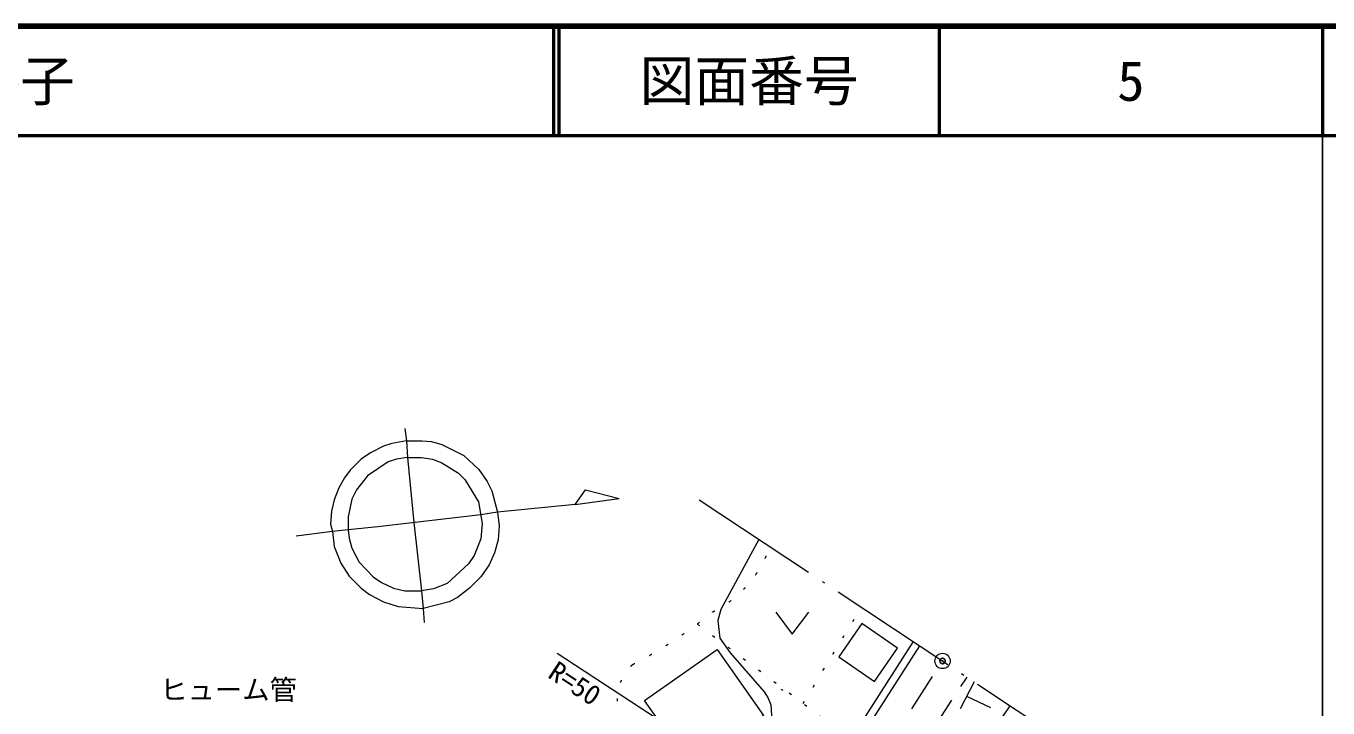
# Model space of a CAD drawing. Units: millimetres, scale not verified, with parts at other scales. Extents: x 40000 to 680000, y 20000 to 380000.
# Drawn here: x 460566 to 579500, y 317726 to 380000 of the extents above; entities that cross this region are included whole.
import ezdxf
from ezdxf.enums import TextEntityAlignment as Align

# ---------------------------------------------------------------- set-up
doc = ezdxf.new("R2010")
doc.units = ezdxf.units.MM
doc.header["$LTSCALE"] = 1000
doc.header["$PDMODE"] = 32
doc.header["$PDSIZE"] = 500
for name, pattern in [('CHAIN', [18.5, 12, -1.5, 3.5, -1.5]), ('DASHED', [7.5, 6, -1.5]), ('DOTTED', [1.75, 0.25, -1.5]), ('LONG_DASHED_DOTTED', [15.25, 12, -1.5, 0.25, -1.5])]:
    doc.linetypes.add(name, pattern=pattern)
for name, color, linetype, lineweight in [('M-BGD', 7, 'Continuous', 13), ('M-BMK', 2, 'CHAIN', 13), ('M-STR-HTXT', 7, 'Continuous', 13), ('M-TTL', 2, 'Continuous', 140), ('M-TTL-BAND', 7, 'Continuous', 25), ('M-TTL-LINE', 7, 'Continuous', 50)]:
    doc.layers.add(name, color=color, linetype=linetype, lineweight=lineweight)
doc.layers.add('M-OTRS', color=6, linetype='Continuous')
doc.layers.add('M-TTL-TXT', color=7, linetype='Continuous')
doc.styles.add('ＭＳ ゴシック', font='')
doc.styles.get('ＭＳ ゴシック').set_extended_font_data('MS Gothic')

msp = doc.modelspace()

# ---------------------------------------------------------------- linework, layer by layer
at = {"layer": 'M-BGD'}
for p, q in [((495157, 343236), (495326, 342135)), ((495326, 342135), (495411, 340611)), ((495411, 340611), (496007, 334651)), ((510735, 336293), (514747, 336853)), ((501904, 336536), (502229, 334585)), ((503623, 335616), (502099, 335362)), ((510735, 336293), (503623, 335616)), ((489992, 335193), (489992, 334007)), ((492692, 334264), (489992, 334007)), ((502099, 335362), (492692, 334264)), ((496007, 334651), (496681, 328419)), ((488553, 333838), (485251, 333415)), ((489992, 334007), (488553, 333838)), ((496681, 328419), (496850, 326811)), ((496850, 326811), (496935, 325541)), ((529064, 326475), (530564, 324475)), ((530564, 324475), (532064, 326475)), ((523943, 324101), (524875, 322747)), ((531501, 307999), (541625, 323780)), ((532092, 307623), (542209, 323393)), ((547178, 320107), (545897, 317644)), ((529531, 319445), (529701, 319360)), ((546493, 318789), (548679, 317775)), ((550456, 317939), (547158, 313290))]:
    msp.add_line(p, q, dxfattribs=at)
at = {"layer": 'M-BGD', "linetype": 'LONG_DASHED_DOTTED'}
msp.add_line((522043, 336733), (574132, 302277), dxfattribs=at)
at = {"layer": 'M-BGD', "linetype": 'DOTTED'}
for p, q in [((531555, 318140), (536870, 326925)), ((521884, 325391), (535912, 314874))]:
    msp.add_line(p, q, dxfattribs=at)
at = {"layer": 'M-BGD', "linetype": 'DASHED'}
msp.add_line((537741, 307139), (546537, 320531), dxfattribs=at)
at = {"layer": 'M-BGD'}
for points in [[(495326, 342135), (493971, 341881), (493209, 341627), (492024, 341035), (491177, 340442), (490161, 339426), (489653, 338749), (489145, 337817), (488722, 336717), (488468, 335701), (488383, 334515), (488553, 333838)], [(495326, 342135), (496765, 342135), (497612, 342051), (498543, 341797), (500575, 340781), (501930, 339511), (502692, 338410), (503115, 337563), (503623, 335616)], [(495411, 340611), (494395, 340442), (493633, 340188), (491770, 338918), (490754, 337648), (490331, 336801), (489992, 335193)], [(495411, 340611), (496681, 340611), (497697, 340442), (498543, 340103), (500067, 339172), (500660, 338579), (501904, 336536)], [(510735, 336293), (511667, 337648), (514747, 336853)], [(503623, 335616), (503793, 334346), (503708, 333076), (503369, 331891), (502861, 330790), (502099, 329689), (501083, 328673), (499983, 327827), (499221, 327403), (496850, 326811)], [(502229, 334585), (502099, 333161), (501507, 331637), (500999, 330875), (499051, 329097), (497781, 328589), (496681, 328419)], [(488553, 333838), (488722, 332483), (489315, 330959), (490077, 329774), (491177, 328673), (491939, 328081), (493209, 327403), (494564, 326980), (496850, 326811)], [(489992, 334007), (490077, 333245), (490331, 332314), (491008, 331044), (492278, 329689), (493040, 329181), (494141, 328673), (495157, 328419), (496681, 328419)], [(527518, 333111), (524028, 326726), (523774, 325710), (523943, 324101)], [(524875, 322747), (528007, 319191), (528346, 318683), (528600, 318005), (528685, 316566), (527245, 313941), (526991, 310978)]]:
    msp.add_lwpolyline(points, dxfattribs=at)
for points in [[(536915, 325437), (534812, 322409), (538063, 320151), (540166, 323179)], [(517070, 318395), (523698, 323068), (527947, 317043), (521318, 312370)]]:
    msp.add_lwpolyline(points, close=True, dxfattribs=at)
at = {"layer": 'M-BGD', "linetype": 'DOTTED'}
for centre, radius, start, end in [((518606, 335888), 10497, 296.3995, 340.86337), ((497247, 358064), 40921, 297.23195, 309.49403), ((518883, 318474), 4329, 132.2466, 211.49319)]:
    msp.add_arc(centre, radius, start, end, dxfattribs=at)
at = {"layer": 'M-BMK'}
msp.add_line((534202, 306283), (543917, 321425), dxfattribs=at)
at = {"layer": 'M-BMK', "linetype": 'Continuous'}
msp.add_circle((544295, 322014), 700, dxfattribs=at)
at = {"layer": 'M-OTRS'}
msp.add_point((544295, 322014), dxfattribs=at)
at = {"layer": 'M-STR-HTXT'}
msp.add_line((534202, 306283), (509093, 322701), dxfattribs=at)
at = {"layer": 'M-TTL'}
msp.add_line((680000, 380000), (40000, 380000), dxfattribs=at)
at = {"layer": 'M-TTL-BAND'}
msp.add_line((579000, 20000), (579000, 370000), dxfattribs=at)
at = {"layer": 'M-TTL-LINE'}
for p, q in [((508747, 380000), (508747, 370000)), ((509247, 380000), (509247, 370000)), ((543997, 380000), (543997, 370000)), ((579000, 380000), (579000, 370000)), ((40000, 370000), (680000, 370000))]:
    msp.add_line(p, q, dxfattribs=at)

# ---------------------------------------------------------------- texts
at = {"layer": 'M-STR-HTXT', "style": 'ＭＳ ゴシック'}
msp.add_text('R=50', height=1833, rotation=326.821, dxfattribs=at).set_placement((507817, 320115), align=Align.BOTTOM_LEFT)
msp.add_text('ヒューム管', height=1833, dxfattribs=at).set_placement((472817, 317928), align=Align.BOTTOM_LEFT)
at = {"layer": 'M-TTL-TXT', "style": 'ＭＳ ゴシック'}
msp.add_text('下関市豊田町大字下杢路子', height=3666, dxfattribs=at).set_placement((405024, 375000), align=Align.MIDDLE_LEFT)
for s, p in [('図面番号', (526622, 375000)), ('5', (561497, 375000))]:
    msp.add_text(s, height=3666, dxfattribs=at).set_placement(p, align=Align.MIDDLE_CENTER)

doc.saveas('drawing.dxf')
